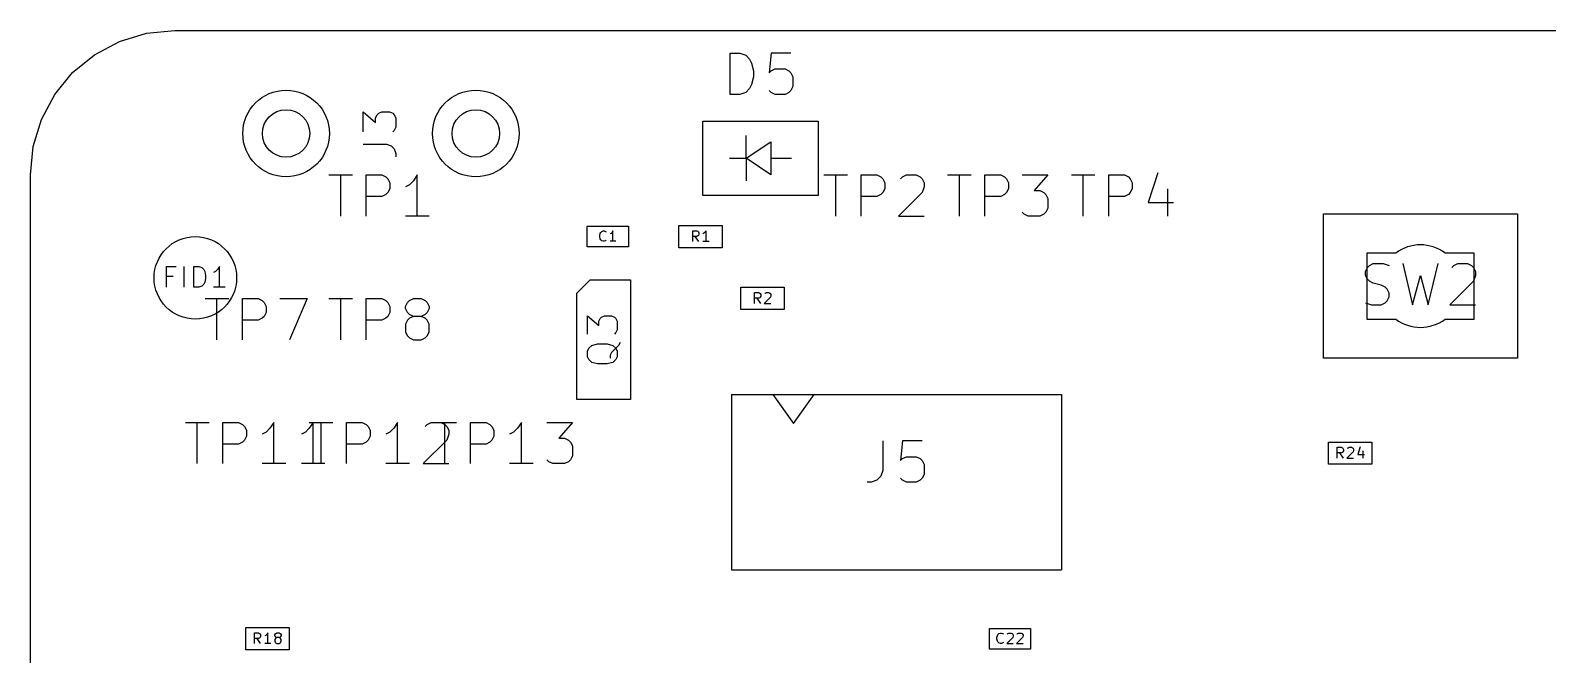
# Model space of a CAD drawing. Header units: millimetres. Extents: x 50 to 123.4, y -87.4 to -50.
# Drawn here: x 50 to 86.78, y -65.13 to -50 of the extents above; entities that cross this region are included whole.
import ezdxf

# ---------------------------------------------------------------- set-up
doc = ezdxf.new("R2010")
doc.units = ezdxf.units.MM
doc.layers.add('Edge.Cuts', color=254, linetype='CONTINUOUS', true_color=0xd0d2cd)
doc.layers.add('F.Fab', color=9, linetype='CONTINUOUS', true_color=0xafafaf)

msp = doc.modelspace()

# ---------------------------------------------------------------- linework, layer by layer
at = {"layer": 'Edge.Cuts', "linetype": 'CONTINUOUS'}
for p, q in [((52.81718, -50.06725), (53.5, -50)), ((53.5, -50), (88.9, -50)), ((51.5555, -50.58986), (52.16061, -50.26642)), ((52.16061, -50.26642), (52.81718, -50.06725)), ((51.02513, -51.02513), (51.5555, -50.58986)), ((50.58986, -51.5555), (51.02513, -51.02513)), ((50.26642, -52.16061), (50.58986, -51.5555)), ((50.06725, -52.81718), (50.26642, -52.16061)), ((50, -53.5), (50.06725, -52.81718)), ((50, -83.9), (50, -53.5))]:
    msp.add_line(p, q, dxfattribs=at)
at = {"layer": 'Edge.Cuts'}
for centre in [(56.2, -52.5), (60.8, -52.5)]:
    msp.add_circle(centre, 0.575, dxfattribs=at)
at = {"layer": 'F.Fab', "linetype": 'CONTINUOUS'}
for p, q in [((66.961905, -51.554819), (66.961905, -50.554819)), ((66.961905, -50.554819), (67.2, -50.554819)), ((67.2, -50.554819), (67.342857, -50.602438)), ((67.342857, -50.602438), (67.438095, -50.697676)), ((67.438095, -50.697676), (67.485714, -50.792914)), ((67.961905, -50.554819), (67.914286, -51.031009)), ((68.438095, -50.554819), (67.961905, -50.554819)), ((67.485714, -50.792914), (67.533333, -50.98339)), ((67.533333, -51.126247), (67.485714, -51.316723)), ((67.533333, -50.98339), (67.533333, -51.126247)), ((67.914286, -51.031009), (67.961905, -50.98339)), ((67.961905, -50.98339), (68.057143, -50.935771)), ((68.057143, -50.935771), (68.295238, -50.935771)), ((68.295238, -50.935771), (68.390476, -50.98339)), ((68.390476, -50.98339), (68.438095, -51.031009)), ((68.438095, -51.031009), (68.485714, -51.126247)), ((68.485714, -51.126247), (68.485714, -51.364342)), ((67.438095, -51.411961), (67.342857, -51.5072)), ((67.485714, -51.316723), (67.438095, -51.411961)), ((67.961905, -51.5072), (67.914286, -51.45958)), ((68.438095, -51.45958), (68.390476, -51.5072)), ((68.485714, -51.364342), (68.438095, -51.45958)), ((67.2, -51.554819), (66.961905, -51.554819)), ((67.342857, -51.5072), (67.2, -51.554819)), ((68.057143, -51.554819), (67.961905, -51.5072)), ((68.295238, -51.554819), (68.057143, -51.554819)), ((68.390476, -51.5072), (68.295238, -51.554819)), ((58.069229, -52.46238), (58.069229, -51.973333)), ((58.069229, -51.973333), (58.370181, -52.236666)), ((58.370181, -52.123809), (58.4078, -52.048571)), ((58.370181, -52.236666), (58.370181, -52.123809)), ((58.4078, -52.048571), (58.445419, -52.010952)), ((58.445419, -52.010952), (58.520657, -51.973333)), ((58.520657, -51.973333), (58.708752, -51.973333)), ((58.708752, -51.973333), (58.78399, -52.010952)), ((58.78399, -52.010952), (58.82161, -52.048571)), ((58.82161, -52.048571), (58.859229, -52.123809)), ((58.859229, -52.123809), (58.859229, -52.349523)), ((66.3, -52.2), (69.1, -52.2)), ((66.3, -54), (66.3, -52.2)), ((69.1, -52.2), (69.1, -54)), ((58.82161, -52.424761), (58.78399, -52.46238)), ((58.859229, -52.349523), (58.82161, -52.424761)), ((67.35, -53.1), (67.35, -52.55)), ((58.069229, -52.763333), (58.633514, -52.763333)), ((58.633514, -52.763333), (58.746371, -52.800952)), ((58.746371, -52.800952), (58.82161, -52.87619)), ((58.82161, -52.87619), (58.859229, -52.989047)), ((67.35, -53.1), (67.95, -52.7)), ((67.95, -52.7), (67.95, -53.5)), ((58.859229, -52.989047), (58.859229, -53.064285)), ((66.95, -53.1), (67.35, -53.1)), ((67.35, -53.1), (67.35, -53.65)), ((67.95, -53.5), (67.35, -53.1)), ((67.95, -53.1), (68.45, -53.1)), ((57.238095, -53.504819), (57.809523, -53.504819)), ((57.523809, -54.504819), (57.523809, -53.504819)), ((58.142857, -54.504819), (58.142857, -53.504819)), ((58.142857, -53.504819), (58.523809, -53.504819)), ((58.523809, -53.504819), (58.619047, -53.552438)), ((58.619047, -53.552438), (58.666666, -53.600057)), ((58.666666, -53.600057), (58.714285, -53.695295)), ((58.714285, -53.695295), (58.714285, -53.838152)), ((59.285714, -53.647676), (59.190476, -53.742914)), ((59.380952, -53.504819), (59.285714, -53.647676)), ((59.380952, -54.504819), (59.380952, -53.504819)), ((69.238095, -53.504819), (69.809523, -53.504819)), ((69.523809, -54.504819), (69.523809, -53.504819)), ((70.142857, -54.504819), (70.142857, -53.504819)), ((70.142857, -53.504819), (70.523809, -53.504819)), ((70.523809, -53.504819), (70.619047, -53.552438)), ((70.619047, -53.552438), (70.666666, -53.600057)), ((70.666666, -53.600057), (70.714285, -53.695295)), ((70.714285, -53.695295), (70.714285, -53.838152)), ((71.095238, -53.600057), (71.142857, -53.552438)), ((71.142857, -53.552438), (71.238095, -53.504819)), ((71.238095, -53.504819), (71.47619, -53.504819)), ((71.47619, -53.504819), (71.571428, -53.552438)), ((71.571428, -53.552438), (71.619047, -53.600057)), ((71.619047, -53.600057), (71.666666, -53.695295)), ((71.666666, -53.695295), (71.666666, -53.790533)), ((72.238095, -53.504819), (72.809523, -53.504819)), ((72.523809, -54.504819), (72.523809, -53.504819)), ((73.142857, -54.504819), (73.142857, -53.504819)), ((73.142857, -53.504819), (73.523809, -53.504819)), ((73.523809, -53.504819), (73.619047, -53.552438)), ((73.619047, -53.552438), (73.666666, -53.600057)), ((73.666666, -53.600057), (73.714285, -53.695295)), ((73.714285, -53.695295), (73.714285, -53.838152)), ((74.047619, -53.504819), (74.666666, -53.504819)), ((74.666666, -53.504819), (74.333333, -53.885771)), ((75.238095, -53.504819), (75.809523, -53.504819)), ((75.523809, -54.504819), (75.523809, -53.504819)), ((76.142857, -54.504819), (76.142857, -53.504819)), ((76.142857, -53.504819), (76.523809, -53.504819)), ((76.523809, -53.504819), (76.619047, -53.552438)), ((76.619047, -53.552438), (76.666666, -53.600057)), ((76.666666, -53.600057), (76.714285, -53.695295)), ((76.714285, -53.695295), (76.714285, -53.838152)), ((77.333333, -53.4572), (77.095238, -54.171485)), ((58.523809, -54.028628), (58.142857, -54.028628)), ((58.619047, -53.981009), (58.523809, -54.028628)), ((58.666666, -53.93339), (58.619047, -53.981009)), ((58.714285, -53.838152), (58.666666, -53.93339)), ((59.190476, -53.742914), (59.095238, -53.790533)), ((69.1, -54), (66.3, -54)), ((70.523809, -54.028628), (70.142857, -54.028628)), ((70.619047, -53.981009), (70.523809, -54.028628)), ((70.666666, -53.93339), (70.619047, -53.981009)), ((70.714285, -53.838152), (70.666666, -53.93339)), ((71.619047, -53.93339), (71.047619, -54.504819)), ((71.666666, -53.790533), (71.619047, -53.93339)), ((73.523809, -54.028628), (73.142857, -54.028628)), ((73.619047, -53.981009), (73.523809, -54.028628)), ((73.666666, -53.93339), (73.619047, -53.981009)), ((73.714285, -53.838152), (73.666666, -53.93339)), ((74.333333, -53.885771), (74.47619, -53.885771)), ((74.47619, -53.885771), (74.571428, -53.93339)), ((74.571428, -53.93339), (74.619047, -53.981009)), ((74.619047, -53.981009), (74.666666, -54.076247)), ((76.523809, -54.028628), (76.142857, -54.028628)), ((76.619047, -53.981009), (76.523809, -54.028628)), ((76.666666, -53.93339), (76.619047, -53.981009)), ((76.714285, -53.838152), (76.666666, -53.93339)), ((77.571428, -53.838152), (77.571428, -54.504819)), ((74.095238, -54.4572), (74.047619, -54.40958)), ((74.619047, -54.40958), (74.571428, -54.4572)), ((74.666666, -54.314342), (74.619047, -54.40958)), ((74.666666, -54.076247), (74.666666, -54.314342)), ((77.095238, -54.171485), (77.714285, -54.171485)), ((59.666666, -54.504819), (59.095238, -54.504819)), ((63.5, -54.75), (64.5, -54.75)), ((63.5, -55.25), (63.5, -54.75)), ((64.5, -54.75), (64.5, -55.25)), ((65.725, -54.73), (66.775, -54.73)), ((65.725, -55.27), (65.725, -54.73)), ((66.775, -54.73), (66.775, -55.27)), ((71.047619, -54.504819), (71.666666, -54.504819)), ((74.190476, -54.504819), (74.095238, -54.4572)), ((74.47619, -54.504819), (74.190476, -54.504819)), ((74.571428, -54.4572), (74.47619, -54.504819)), ((81.35, -54.45), (86.05, -54.45)), ((81.35, -57.95), (81.35, -54.45)), ((86.05, -54.45), (86.05, -57.95)), ((63.803572, -54.970717), (63.815476, -54.923098)), ((63.803572, -55.006431), (63.803572, -54.970717)), ((63.815476, -55.05405), (63.803572, -55.006431)), ((63.815476, -54.923098), (63.827381, -54.899289)), ((63.827381, -55.07786), (63.815476, -55.05405)), ((63.827381, -54.899289), (63.851191, -54.875479)), ((63.851191, -55.10167), (63.827381, -55.07786)), ((63.851191, -54.875479), (63.886905, -54.863574)), ((63.886905, -55.113574), (63.851191, -55.10167)), ((63.886905, -54.863574), (63.910714, -54.863574)), ((63.910714, -55.113574), (63.886905, -55.113574)), ((63.910714, -54.863574), (63.946429, -54.875479)), ((63.946429, -55.10167), (63.910714, -55.113574)), ((63.946429, -54.875479), (63.958333, -54.887384)), ((63.958333, -55.089765), (63.946429, -55.10167)), ((64.077381, -54.923098), (64.053572, -54.935003)), ((64.196429, -55.113574), (64.053572, -55.113574)), ((64.101191, -54.899289), (64.077381, -54.923098)), ((64.125, -54.863574), (64.101191, -54.899289)), ((64.125, -55.113574), (64.125, -54.863574)), ((66.058095, -55.1182), (66.058095, -54.8582)), ((66.058095, -54.8582), (66.157143, -54.8582)), ((66.157143, -54.994391), (66.058095, -54.994391)), ((66.206667, -55.1182), (66.12, -54.994391)), ((66.157143, -54.8582), (66.181905, -54.870581)), ((66.181905, -54.98201), (66.157143, -54.994391)), ((66.181905, -54.870581), (66.194286, -54.882962)), ((66.194286, -54.969629), (66.181905, -54.98201)), ((66.194286, -54.882962), (66.206667, -54.907724)), ((66.206667, -54.944867), (66.194286, -54.969629)), ((66.206667, -54.907724), (66.206667, -54.944867)), ((66.330476, -54.920105), (66.305714, -54.932486)), ((66.454286, -55.1182), (66.305714, -55.1182)), ((66.355238, -54.895343), (66.330476, -54.920105)), ((66.38, -54.8582), (66.355238, -54.895343)), ((66.38, -55.1182), (66.38, -54.8582)), ((64.5, -55.25), (63.5, -55.25)), ((66.775, -55.27), (65.725, -55.27)), ((82.4, -55.4), (82.4, -57)), ((83.1, -55.4), (82.4, -55.4)), ((85, -55.4), (84.3, -55.4)), ((85, -57), (85, -55.4)), ((53.297619, -56.227149), (53.297619, -55.727149)), ((53.297619, -55.727149), (53.535714, -55.727149)), ((53.72619, -56.227149), (53.72619, -55.727149)), ((53.964285, -56.227149), (53.964285, -55.727149)), ((53.964285, -55.727149), (54.083333, -55.727149)), ((54.083333, -55.727149), (54.154761, -55.750959)), ((54.154761, -55.750959), (54.20238, -55.798578)), ((54.20238, -55.798578), (54.22619, -55.846197)), ((54.22619, -55.846197), (54.249999, -55.941435)), ((54.488095, -55.846197), (54.440476, -55.870006)), ((54.535714, -55.798578), (54.488095, -55.846197)), ((54.583333, -55.727149), (54.535714, -55.798578)), ((54.583333, -56.227149), (54.583333, -55.727149)), ((82.366667, -55.845295), (82.414286, -55.750057)), ((82.366667, -55.940533), (82.366667, -55.845295)), ((82.414286, -55.750057), (82.461905, -55.702438)), ((82.461905, -55.702438), (82.557143, -55.654819)), ((82.557143, -55.654819), (82.795238, -55.654819)), ((82.795238, -55.654819), (82.938095, -55.702438)), ((83.271429, -55.654819), (83.509524, -56.654819)), ((83.890476, -56.654819), (84.128572, -55.654819)), ((84.461905, -55.750057), (84.509524, -55.702438)), ((84.509524, -55.702438), (84.604762, -55.654819)), ((84.604762, -55.654819), (84.842857, -55.654819)), ((84.842857, -55.654819), (84.938095, -55.702438)), ((84.938095, -55.702438), (84.985714, -55.750057)), ((84.985714, -55.750057), (85.033333, -55.845295)), ((85.033333, -55.845295), (85.033333, -55.940533)), ((53.464286, -55.965244), (53.297619, -55.965244)), ((54.083333, -56.227149), (53.964285, -56.227149)), ((54.154761, -56.20334), (54.083333, -56.227149)), ((54.20238, -56.15572), (54.154761, -56.20334)), ((54.22619, -56.108101), (54.20238, -56.15572)), ((54.249999, -56.012863), (54.22619, -56.108101)), ((54.249999, -55.941435), (54.249999, -56.012863)), ((54.72619, -56.227149), (54.440476, -56.227149)), ((63.25, -56.375), (63.575, -56.05)), ((63.575, -56.05), (64.55, -56.05)), ((64.55, -56.05), (64.55, -58.95)), ((67.225, -56.23), (68.275, -56.23)), ((67.225, -56.77), (67.225, -56.23)), ((68.275, -56.23), (68.275, -56.77)), ((82.414286, -56.035771), (82.366667, -55.940533)), ((82.461905, -56.08339), (82.414286, -56.035771)), ((82.557143, -56.131009), (82.461905, -56.08339)), ((82.747619, -56.178628), (82.557143, -56.131009)), ((82.842857, -56.226247), (82.747619, -56.178628)), ((82.890476, -56.273866), (82.842857, -56.226247)), ((82.938095, -56.369104), (82.890476, -56.273866)), ((83.509524, -56.654819), (83.7, -55.940533)), ((83.7, -55.940533), (83.890476, -56.654819)), ((84.985714, -56.08339), (84.414286, -56.654819)), ((85.033333, -55.940533), (84.985714, -56.08339)), ((54.238095, -56.504819), (54.809523, -56.504819)), ((54.523809, -57.504819), (54.523809, -56.504819)), ((55.142857, -57.504819), (55.142857, -56.504819)), ((55.142857, -56.504819), (55.523809, -56.504819)), ((55.523809, -56.504819), (55.619047, -56.552438)), ((55.619047, -56.552438), (55.666666, -56.600057)), ((55.666666, -56.600057), (55.714285, -56.695295)), ((56.047619, -56.504819), (56.714285, -56.504819)), ((56.714285, -56.504819), (56.285714, -57.504819)), ((57.238095, -56.504819), (57.809523, -56.504819)), ((57.523809, -57.504819), (57.523809, -56.504819)), ((58.142857, -57.504819), (58.142857, -56.504819)), ((58.142857, -56.504819), (58.523809, -56.504819)), ((58.523809, -56.504819), (58.619047, -56.552438)), ((58.619047, -56.552438), (58.666666, -56.600057)), ((58.666666, -56.600057), (58.714285, -56.695295)), ((59.095238, -56.695295), (59.142857, -56.600057)), ((59.142857, -56.600057), (59.190476, -56.552438)), ((59.190476, -56.552438), (59.285714, -56.504819)), ((59.285714, -56.504819), (59.47619, -56.504819)), ((59.47619, -56.504819), (59.571428, -56.552438)), ((59.571428, -56.552438), (59.619047, -56.600057)), ((59.619047, -56.600057), (59.666666, -56.695295)), ((63.25, -58.95), (63.25, -56.375)), ((67.558095, -56.6182), (67.558095, -56.3582)), ((67.558095, -56.3582), (67.657143, -56.3582)), ((67.657143, -56.494391), (67.558095, -56.494391)), ((67.706667, -56.6182), (67.62, -56.494391)), ((67.657143, -56.3582), (67.681905, -56.370581)), ((67.681905, -56.48201), (67.657143, -56.494391)), ((67.681905, -56.370581), (67.694286, -56.382962)), ((67.694286, -56.469629), (67.681905, -56.48201)), ((67.694286, -56.382962), (67.706667, -56.407724)), ((67.706667, -56.444867), (67.694286, -56.469629)), ((67.706667, -56.407724), (67.706667, -56.444867)), ((67.941905, -56.469629), (67.793333, -56.6182)), ((67.793333, -56.6182), (67.954286, -56.6182)), ((67.805714, -56.382962), (67.818095, -56.370581)), ((67.818095, -56.370581), (67.842857, -56.3582)), ((67.842857, -56.3582), (67.904762, -56.3582)), ((67.904762, -56.3582), (67.929524, -56.370581)), ((67.929524, -56.370581), (67.941905, -56.382962)), ((67.941905, -56.382962), (67.954286, -56.407724)), ((67.954286, -56.432486), (67.941905, -56.469629)), ((67.954286, -56.407724), (67.954286, -56.432486)), ((82.366667, -56.6072), (82.509524, -56.654819)), ((82.747619, -56.654819), (82.842857, -56.6072)), ((82.842857, -56.6072), (82.890476, -56.55958)), ((82.890476, -56.55958), (82.938095, -56.464342)), ((82.938095, -56.464342), (82.938095, -56.369104)), ((55.619047, -56.981009), (55.523809, -57.028628)), ((55.666666, -56.93339), (55.619047, -56.981009)), ((55.714285, -56.838152), (55.666666, -56.93339)), ((55.714285, -56.695295), (55.714285, -56.838152)), ((58.619047, -56.981009), (58.523809, -57.028628)), ((58.666666, -56.93339), (58.619047, -56.981009)), ((58.714285, -56.838152), (58.666666, -56.93339)), ((58.714285, -56.695295), (58.714285, -56.838152)), ((59.095238, -56.742914), (59.095238, -56.695295)), ((59.142857, -56.838152), (59.095238, -56.742914)), ((59.190476, -56.885771), (59.142857, -56.838152)), ((59.190476, -56.981009), (59.142857, -57.028628)), ((59.285714, -56.93339), (59.190476, -56.885771)), ((59.285714, -56.93339), (59.190476, -56.981009)), ((59.47619, -56.93339), (59.285714, -56.93339)), ((59.571428, -56.885771), (59.47619, -56.93339)), ((59.571428, -56.981009), (59.47619, -56.93339)), ((59.619047, -56.838152), (59.571428, -56.885771)), ((59.619047, -57.028628), (59.571428, -56.981009)), ((59.666666, -56.742914), (59.619047, -56.838152)), ((59.666666, -56.695295), (59.666666, -56.742914)), ((63.507365, -57.362856), (63.507365, -56.917142)), ((63.507365, -56.917142), (63.781651, -57.157142)), ((63.781651, -57.054285), (63.815937, -56.985714)), ((63.815937, -56.985714), (63.850222, -56.951428)), ((63.850222, -56.951428), (63.918794, -56.917142)), ((63.918794, -56.917142), (64.090222, -56.917142)), ((64.090222, -56.917142), (64.158794, -56.951428)), ((64.158794, -56.951428), (64.19308, -56.985714)), ((64.19308, -56.985714), (64.227365, -57.054285)), ((68.275, -56.77), (67.225, -56.77)), ((82.4, -57), (83.1, -57)), ((82.509524, -56.654819), (82.747619, -56.654819)), ((84.3, -57), (85, -57)), ((84.414286, -56.654819), (85.033333, -56.654819)), ((55.523809, -57.028628), (55.142857, -57.028628)), ((58.523809, -57.028628), (58.142857, -57.028628)), ((59.142857, -57.028628), (59.095238, -57.123866)), ((59.095238, -57.123866), (59.095238, -57.314342)), ((59.095238, -57.314342), (59.142857, -57.40958)), ((59.666666, -57.123866), (59.619047, -57.028628)), ((59.619047, -57.40958), (59.666666, -57.314342)), ((59.666666, -57.314342), (59.666666, -57.123866)), ((63.781651, -57.157142), (63.781651, -57.054285)), ((64.19308, -57.328571), (64.158794, -57.362856)), ((64.227365, -57.259999), (64.19308, -57.328571)), ((64.227365, -57.054285), (64.227365, -57.259999)), ((59.142857, -57.40958), (59.190476, -57.4572)), ((59.190476, -57.4572), (59.285714, -57.504819)), ((59.285714, -57.504819), (59.47619, -57.504819)), ((59.47619, -57.504819), (59.571428, -57.4572)), ((59.571428, -57.4572), (59.619047, -57.40958)), ((63.507365, -57.774285), (63.541651, -57.705714)), ((63.541651, -57.705714), (63.610222, -57.637142)), ((63.610222, -57.637142), (63.747365, -57.602857)), ((63.747365, -57.602857), (63.987365, -57.602857)), ((63.987365, -57.602857), (64.124508, -57.637142)), ((64.19308, -57.705714), (64.090222, -57.808571)), ((64.124508, -57.637142), (64.19308, -57.705714)), ((64.261651, -57.637142), (64.19308, -57.705714)), ((64.19308, -57.705714), (64.227365, -57.774285)), ((64.295937, -57.568571), (64.261651, -57.637142)), ((63.507365, -57.911428), (63.507365, -57.774285)), ((63.541651, -57.98), (63.507365, -57.911428)), ((63.610222, -58.048571), (63.541651, -57.98)), ((63.747365, -58.082857), (63.610222, -58.048571)), ((63.987365, -58.082857), (63.747365, -58.082857)), ((64.124508, -58.048571), (63.987365, -58.082857)), ((64.090222, -57.808571), (64.055937, -57.877142)), ((64.055937, -57.877142), (64.055937, -57.945714)), ((64.19308, -57.98), (64.124508, -58.048571)), ((64.227365, -57.911428), (64.19308, -57.98)), ((64.227365, -57.774285), (64.227365, -57.911428)), ((86.05, -57.95), (81.35, -57.95)), ((67, -58.825), (67, -63.075)), ((67, -58.825), (75, -58.825)), ((68, -58.825), (68.5, -59.532107)), ((68.5, -59.532107), (69, -58.825)), ((75, -58.825), (75, -63.075)), ((64.55, -58.95), (63.25, -58.95)), ((53.761905, -59.504819), (54.333333, -59.504819)), ((54.047619, -60.504819), (54.047619, -59.504819)), ((54.666667, -60.504819), (54.666667, -59.504819)), ((54.666667, -59.504819), (55.047619, -59.504819)), ((55.047619, -59.504819), (55.142857, -59.552438)), ((55.142857, -59.552438), (55.190476, -59.600057)), ((55.904762, -59.504819), (55.809524, -59.647676)), ((55.904762, -60.504819), (55.904762, -59.504819)), ((56.761905, -59.504819), (57.333333, -59.504819)), ((56.857143, -59.504819), (56.761905, -59.647676)), ((56.857143, -60.504819), (56.857143, -59.504819)), ((57.047619, -60.504819), (57.047619, -59.504819)), ((57.666667, -60.504819), (57.666667, -59.504819)), ((57.666667, -59.504819), (58.047619, -59.504819)), ((58.047619, -59.504819), (58.142857, -59.552438)), ((58.142857, -59.552438), (58.190476, -59.600057)), ((58.904762, -59.504819), (58.809524, -59.647676)), ((58.904762, -60.504819), (58.904762, -59.504819)), ((59.571429, -59.600057), (59.619048, -59.552438)), ((59.619048, -59.552438), (59.714286, -59.504819)), ((59.714286, -59.504819), (59.952381, -59.504819)), ((59.761905, -59.504819), (60.333333, -59.504819)), ((59.952381, -59.504819), (60.047619, -59.552438)), ((60.047619, -60.504819), (60.047619, -59.504819)), ((60.047619, -59.552438), (60.095238, -59.600057)), ((60.666667, -60.504819), (60.666667, -59.504819)), ((60.666667, -59.504819), (61.047619, -59.504819)), ((61.047619, -59.504819), (61.142857, -59.552438)), ((61.142857, -59.552438), (61.190476, -59.600057)), ((61.904762, -59.504819), (61.809524, -59.647676)), ((61.904762, -60.504819), (61.904762, -59.504819)), ((62.52381, -59.504819), (63.142857, -59.504819)), ((63.142857, -59.504819), (62.809524, -59.885771)), ((55.190476, -59.93339), (55.142857, -59.981009)), ((55.190476, -59.600057), (55.238095, -59.695295)), ((55.238095, -59.838152), (55.190476, -59.93339)), ((55.238095, -59.695295), (55.238095, -59.838152)), ((55.714286, -59.742914), (55.619048, -59.790533)), ((55.809524, -59.647676), (55.714286, -59.742914)), ((56.666667, -59.742914), (56.571429, -59.790533)), ((56.761905, -59.647676), (56.666667, -59.742914)), ((58.190476, -59.93339), (58.142857, -59.981009)), ((58.190476, -59.600057), (58.238095, -59.695295)), ((58.238095, -59.838152), (58.190476, -59.93339)), ((58.238095, -59.695295), (58.238095, -59.838152)), ((58.714286, -59.742914), (58.619048, -59.790533)), ((58.809524, -59.647676), (58.714286, -59.742914)), ((60.095238, -59.93339), (59.52381, -60.504819)), ((60.095238, -59.600057), (60.142857, -59.695295)), ((60.142857, -59.790533), (60.095238, -59.93339)), ((60.142857, -59.695295), (60.142857, -59.790533)), ((61.190476, -59.93339), (61.142857, -59.981009)), ((61.190476, -59.600057), (61.238095, -59.695295)), ((61.238095, -59.838152), (61.190476, -59.93339)), ((61.238095, -59.695295), (61.238095, -59.838152)), ((61.714286, -59.742914), (61.619048, -59.790533)), ((61.809524, -59.647676), (61.714286, -59.742914)), ((62.809524, -59.885771), (62.952381, -59.885771)), ((62.952381, -59.885771), (63.047619, -59.93339)), ((63.047619, -59.93339), (63.095238, -59.981009)), ((70.666666, -59.954819), (70.666666, -60.669104)), ((71.142857, -59.954819), (71.095238, -60.431009)), ((71.619047, -59.954819), (71.142857, -59.954819)), ((55.047619, -60.028628), (54.666667, -60.028628)), ((55.142857, -59.981009), (55.047619, -60.028628)), ((58.047619, -60.028628), (57.666667, -60.028628)), ((58.142857, -59.981009), (58.047619, -60.028628)), ((61.047619, -60.028628), (60.666667, -60.028628)), ((61.142857, -59.981009), (61.047619, -60.028628)), ((63.095238, -59.981009), (63.142857, -60.076247)), ((63.142857, -60.314342), (63.095238, -60.40958)), ((63.142857, -60.076247), (63.142857, -60.314342)), ((81.475, -59.98), (82.525, -59.98)), ((81.475, -60.52), (81.475, -59.98)), ((81.684285, -60.3682), (81.684285, -60.1082)), ((81.684285, -60.1082), (81.783333, -60.1082)), ((81.783333, -60.244391), (81.684285, -60.244391)), ((81.832857, -60.3682), (81.74619, -60.244391)), ((81.783333, -60.1082), (81.808095, -60.120581)), ((81.808095, -60.23201), (81.783333, -60.244391)), ((81.808095, -60.120581), (81.820476, -60.132962)), ((81.820476, -60.219629), (81.808095, -60.23201)), ((81.820476, -60.132962), (81.832857, -60.157724)), ((81.832857, -60.194867), (81.820476, -60.219629)), ((81.832857, -60.157724), (81.832857, -60.194867)), ((82.068095, -60.219629), (81.919523, -60.3682)), ((81.931904, -60.132962), (81.944285, -60.120581)), ((81.944285, -60.120581), (81.969047, -60.1082)), ((81.969047, -60.1082), (82.030952, -60.1082)), ((82.030952, -60.1082), (82.055714, -60.120581)), ((82.055714, -60.120581), (82.068095, -60.132962)), ((82.068095, -60.132962), (82.080476, -60.157724)), ((82.080476, -60.182486), (82.068095, -60.219629)), ((82.080476, -60.157724), (82.080476, -60.182486)), ((82.241428, -60.09582), (82.179523, -60.281534)), ((82.179523, -60.281534), (82.340476, -60.281534)), ((82.303333, -60.194867), (82.303333, -60.3682)), ((82.525, -59.98), (82.525, -60.52)), ((56.190476, -60.504819), (55.619048, -60.504819)), ((57.142857, -60.504819), (56.571429, -60.504819)), ((59.190476, -60.504819), (58.619048, -60.504819)), ((59.52381, -60.504819), (60.142857, -60.504819)), ((62.190476, -60.504819), (61.619048, -60.504819)), ((62.571429, -60.4572), (62.52381, -60.40958)), ((62.666667, -60.504819), (62.571429, -60.4572)), ((62.952381, -60.504819), (62.666667, -60.504819)), ((63.047619, -60.4572), (62.952381, -60.504819)), ((63.095238, -60.40958), (63.047619, -60.4572)), ((70.666666, -60.669104), (70.619047, -60.811961)), ((71.095238, -60.431009), (71.142857, -60.38339)), ((71.142857, -60.38339), (71.238095, -60.335771)), ((71.238095, -60.335771), (71.47619, -60.335771)), ((71.47619, -60.335771), (71.571428, -60.38339)), ((71.571428, -60.38339), (71.619047, -60.431009)), ((71.619047, -60.431009), (71.666666, -60.526247)), ((71.666666, -60.526247), (71.666666, -60.764342)), ((82.525, -60.52), (81.475, -60.52)), ((81.919523, -60.3682), (82.080476, -60.3682)), ((70.380952, -60.954819), (70.285714, -60.954819)), ((70.523809, -60.9072), (70.380952, -60.954819)), ((70.619047, -60.811961), (70.523809, -60.9072)), ((71.142857, -60.9072), (71.095238, -60.85958)), ((71.238095, -60.954819), (71.142857, -60.9072)), ((71.47619, -60.954819), (71.238095, -60.954819)), ((71.571428, -60.9072), (71.47619, -60.954819)), ((71.619047, -60.85958), (71.571428, -60.9072)), ((71.666666, -60.764342), (71.619047, -60.85958)), ((67, -63.075), (75, -63.075)), ((55.225, -64.48), (56.275, -64.48)), ((55.225, -65.02), (55.225, -64.48)), ((55.434285, -64.8682), (55.434285, -64.6082)), ((55.434285, -64.6082), (55.533333, -64.6082)), ((55.533333, -64.6082), (55.558095, -64.620581)), ((55.558095, -64.73201), (55.533333, -64.744391)), ((55.558095, -64.620581), (55.570476, -64.632962)), ((55.570476, -64.719629), (55.558095, -64.73201)), ((55.570476, -64.632962), (55.582857, -64.657724)), ((55.582857, -64.694867), (55.570476, -64.719629)), ((55.582857, -64.657724), (55.582857, -64.694867)), ((55.706666, -64.670105), (55.681904, -64.682486)), ((55.731428, -64.645343), (55.706666, -64.670105)), ((55.75619, -64.6082), (55.731428, -64.645343)), ((55.75619, -64.8682), (55.75619, -64.6082)), ((55.929523, -64.657724), (55.941904, -64.632962)), ((55.929523, -64.670105), (55.929523, -64.657724)), ((55.941904, -64.694867), (55.929523, -64.670105)), ((55.941904, -64.632962), (55.954285, -64.620581)), ((55.954285, -64.707248), (55.941904, -64.694867)), ((55.954285, -64.73201), (55.941904, -64.744391)), ((55.954285, -64.620581), (55.979047, -64.6082)), ((55.979047, -64.719629), (55.954285, -64.707248)), ((55.979047, -64.719629), (55.954285, -64.73201)), ((55.979047, -64.6082), (56.028571, -64.6082)), ((56.028571, -64.719629), (55.979047, -64.719629)), ((56.028571, -64.6082), (56.053333, -64.620581)), ((56.053333, -64.707248), (56.028571, -64.719629)), ((56.053333, -64.73201), (56.028571, -64.719629)), ((56.053333, -64.620581), (56.065714, -64.632962)), ((56.065714, -64.694867), (56.053333, -64.707248)), ((56.065714, -64.744391), (56.053333, -64.73201)), ((56.065714, -64.632962), (56.078095, -64.657724)), ((56.078095, -64.670105), (56.065714, -64.694867)), ((56.078095, -64.657724), (56.078095, -64.670105)), ((56.275, -64.48), (56.275, -65.02)), ((73.25, -64.5), (74.25, -64.5)), ((73.25, -65), (73.25, -64.5)), ((73.434524, -64.720717), (73.446428, -64.673098)), ((73.434524, -64.756431), (73.434524, -64.720717)), ((73.446428, -64.673098), (73.458333, -64.649289)), ((73.458333, -64.649289), (73.482143, -64.625479)), ((73.482143, -64.625479), (73.517857, -64.613574)), ((73.517857, -64.613574), (73.541666, -64.613574)), ((73.541666, -64.613574), (73.577381, -64.625479)), ((73.577381, -64.625479), (73.589285, -64.637384)), ((73.815476, -64.720717), (73.672619, -64.863574)), ((73.684524, -64.637384), (73.696428, -64.625479)), ((73.696428, -64.625479), (73.720238, -64.613574)), ((73.720238, -64.613574), (73.779762, -64.613574)), ((73.779762, -64.613574), (73.803571, -64.625479)), ((73.803571, -64.625479), (73.815476, -64.637384)), ((73.815476, -64.637384), (73.827381, -64.661193)), ((73.827381, -64.685003), (73.815476, -64.720717)), ((73.827381, -64.661193), (73.827381, -64.685003)), ((74.053571, -64.720717), (73.910714, -64.863574)), ((73.922619, -64.637384), (73.934523, -64.625479)), ((73.934523, -64.625479), (73.958333, -64.613574)), ((73.958333, -64.613574), (74.017857, -64.613574)), ((74.017857, -64.613574), (74.041666, -64.625479)), ((74.041666, -64.625479), (74.053571, -64.637384)), ((74.053571, -64.637384), (74.065476, -64.661193)), ((74.065476, -64.685003), (74.053571, -64.720717)), ((74.065476, -64.661193), (74.065476, -64.685003)), ((74.25, -64.5), (74.25, -65)), ((56.275, -65.02), (55.225, -65.02)), ((55.533333, -64.744391), (55.434285, -64.744391)), ((55.582857, -64.8682), (55.49619, -64.744391)), ((55.830476, -64.8682), (55.681904, -64.8682)), ((55.941904, -64.744391), (55.929523, -64.769153)), ((55.929523, -64.769153), (55.929523, -64.818677)), ((55.929523, -64.818677), (55.941904, -64.843439)), ((55.941904, -64.843439), (55.954285, -64.85582)), ((55.954285, -64.85582), (55.979047, -64.8682)), ((55.979047, -64.8682), (56.028571, -64.8682)), ((56.028571, -64.8682), (56.053333, -64.85582)), ((56.053333, -64.85582), (56.065714, -64.843439)), ((56.078095, -64.769153), (56.065714, -64.744391)), ((56.065714, -64.843439), (56.078095, -64.818677)), ((56.078095, -64.818677), (56.078095, -64.769153)), ((74.25, -65), (73.25, -65)), ((73.446428, -64.80405), (73.434524, -64.756431)), ((73.458333, -64.82786), (73.446428, -64.80405)), ((73.482143, -64.85167), (73.458333, -64.82786)), ((73.517857, -64.863574), (73.482143, -64.85167)), ((73.541666, -64.863574), (73.517857, -64.863574)), ((73.577381, -64.85167), (73.541666, -64.863574)), ((73.589285, -64.839765), (73.577381, -64.85167)), ((73.672619, -64.863574), (73.827381, -64.863574)), ((73.910714, -64.863574), (74.065476, -64.863574))]:
    msp.add_line(p, q, dxfattribs=at)
at = {"layer": 'F.Fab'}
for centre, radius in [((56.2, -52.5), 1.05), ((60.8, -52.5), 1.05), ((56.2, -52.5), 0.575), ((60.8, -52.5), 0.575), ((54, -56), 1)]:
    msp.add_circle(centre, radius, dxfattribs=at)
for start, end in [(53.1301024, 126.8698976), (-126.8698976, -53.1301024)]:
    msp.add_arc((83.7, -56.2), 1, start, end, dxfattribs=at)

doc.saveas('drawing.dxf')
